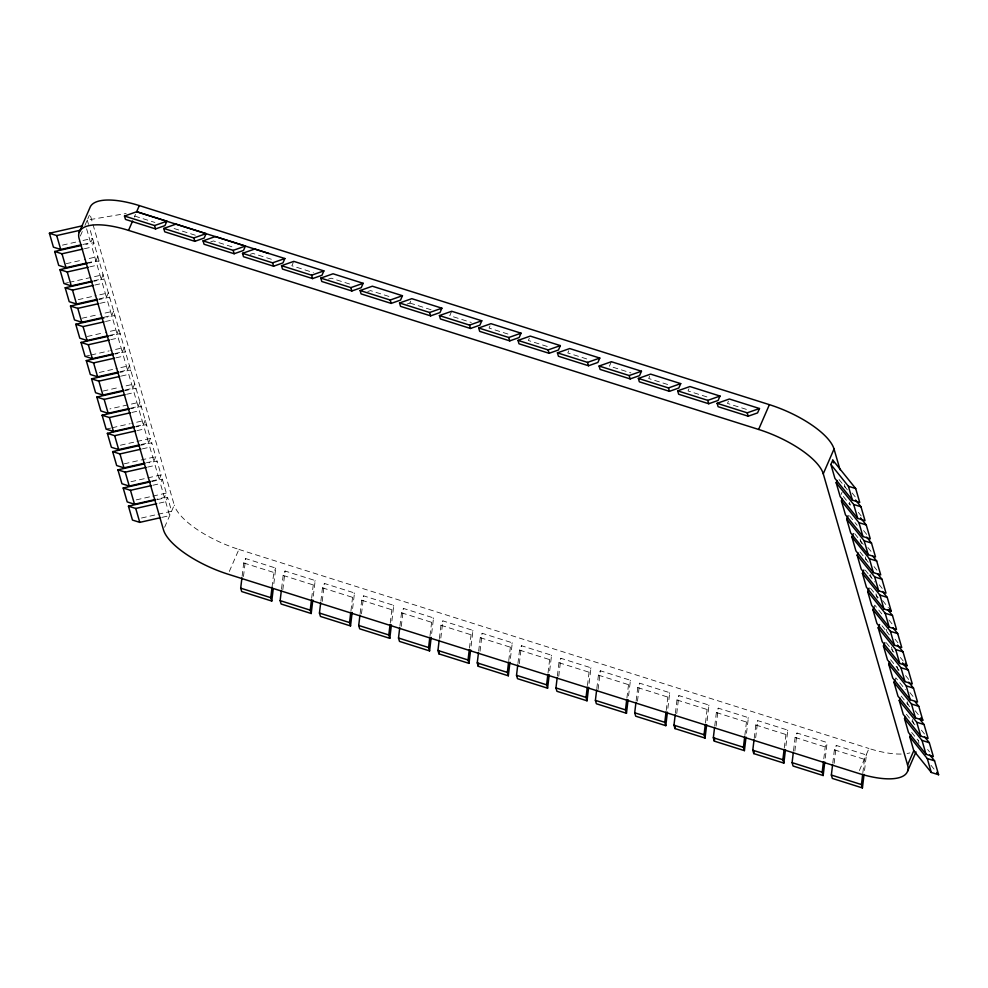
<?xml version="1.0" encoding="UTF-8"?>
<svg xmlns="http://www.w3.org/2000/svg" width="988" height="988" viewBox="0 0 988 988"><rect width="100%" height="100%" fill="white"/><g stroke="black" fill="none" stroke-linecap="round" stroke-linejoin="round"><path stroke-width="0.74" stroke-dasharray="4.94 3.71" d="M242.122 576.3L243.715 562.962L245.629 558.566L275.726 568.075L273.565 586.057M243.468 576.547L245.629 558.566M272.033 587.292L273.812 572.472L275.726 568.075M281.555 588.762L283.161 575.424L285.075 571.027L315.172 580.536L313.011 598.53M282.827 589.7L285.075 571.027M311.652 598.271L313.258 584.933L315.172 580.536M320.878 601.186L322.471 587.848L324.385 583.451L354.482 592.961L352.321 610.942M322.224 601.433L324.385 583.451M350.975 610.695L352.568 597.345L354.482 592.961M360.138 613.585L361.731 600.247L363.646 595.85L393.743 605.36L391.581 623.354M361.485 613.844L363.646 595.85M390.235 623.095L391.828 609.757L393.743 605.36M399.918 626.157L401.523 612.807L403.437 608.423L433.534 617.92L431.373 635.914M401.276 626.404L403.437 608.423M430.015 635.667L431.62 622.317L433.534 617.92M439.364 638.619L440.969 625.268L442.883 620.884L472.968 630.393L470.819 648.375M440.821 638.063L442.883 620.884M469.461 648.128L471.066 634.778L472.968 630.393M478.674 651.043L480.279 637.692L482.193 633.296L512.29 642.805L510.129 660.799M480.032 651.29L482.193 633.296M508.771 660.552L510.376 647.202L512.29 642.805M517.947 663.442L519.54 650.104L521.454 645.707L551.551 655.217L549.39 673.199M519.293 663.689L521.454 645.707M548.031 672.952L549.637 659.601L551.551 655.217M557.368 676.051L558.973 662.701L560.888 658.304L590.985 667.814L588.823 685.808M558.726 676.298L560.888 658.304M587.465 685.561L589.07 672.211L590.985 667.814M596.814 688.513L598.419 675.162L600.334 670.766L630.43 680.275L628.269 698.269M598.086 689.451L600.334 670.766M626.911 698.022L628.516 684.672L630.43 680.275M636.136 700.937L637.729 687.586L639.644 683.19L669.74 692.699L667.579 710.693M637.482 701.184L639.644 683.19M666.233 710.434L667.826 697.096L669.74 692.699M675.397 713.336L676.99 699.986L678.904 695.601L709.001 705.099L706.84 723.093M676.743 713.583L678.904 695.601M705.494 722.846L707.087 709.495L709.001 705.099M714.756 725.896L716.362 712.546L718.276 708.161L748.373 717.659L746.212 735.652M716.115 726.143L718.276 708.161M744.853 735.405L746.459 722.055L748.373 717.659M754.202 738.357L755.808 725.007L757.722 720.623L787.807 730.132L785.658 748.114M755.659 737.801L757.722 720.623M784.299 747.867L785.905 734.516L787.807 730.132M793.512 750.781L795.118 737.431L797.032 733.034L827.129 742.544L824.968 760.538M794.871 751.028L797.032 733.034M823.794 758.809L825.215 746.94L827.129 742.544M832.773 763.181L834.378 749.843L836.293 745.446L866.39 754.956L864.228 772.937M834.131 763.428L836.293 745.446M862.87 772.69L864.475 759.352L866.39 754.956M80.312 236.046L82.634 230.723M84.956 225.388L87.265 220.065L126.168 213.507M87.796 218.842L89.402 215.149M83.165 244.407L90.637 242.715L92.551 238.318L79.015 241.381M86.956 262.969L95.922 260.943L91.896 247.037L93.811 242.64L85.833 244.444M95.922 260.943L97.837 256.547L84.289 259.609M93.712 280.79L101.184 279.11L97.157 265.204L99.072 260.807L88.537 263.191M101.184 279.11L103.098 274.713L69.987 282.198M98.961 298.932L106.432 297.252L102.406 283.346L104.32 278.949L93.786 281.333M134.331 217.064L135.48 214.396M106.432 297.252L108.347 292.856L94.799 295.918M104.246 317.185L111.718 315.505L107.692 301.599L109.606 297.203L99.072 299.586M111.718 315.505L113.632 311.109L100.097 314.172M109.532 335.414L117.004 333.722L112.978 319.816L114.88 315.431L106.914 317.234M117.004 333.722L118.918 329.337L105.37 332.4M114.793 353.581L122.265 351.889L118.239 337.982L120.141 333.586L109.619 335.969M122.265 351.889L124.179 347.504L110.631 350.555M120.042 371.723L127.514 370.031L123.488 356.125L125.402 351.728L114.867 354.112M127.514 370.031L129.428 365.646L115.88 368.697M125.328 389.976L132.8 388.284L128.773 374.378L130.688 369.981L120.153 372.365M132.8 388.284L134.714 383.9L121.178 386.95M130.614 408.205L138.085 406.513L134.059 392.606L135.961 388.21L125.031 390.68M138.085 406.513L140 402.116L109.903 408.921M135.875 426.371L143.346 424.679L139.32 410.773L141.222 406.377L130.7 408.76M143.346 424.679L145.261 420.283L131.713 423.346M141.123 444.514L148.595 442.822L144.569 428.916L146.483 424.519L135.949 426.902M148.595 442.822L150.509 438.425L89.328 227.191M146.409 462.767L153.881 461.075L149.855 447.169L151.769 442.772L141.235 445.156M153.881 461.075L155.795 456.678L151.769 442.772M151.683 480.995L159.167 479.304L155.141 465.397L157.043 461.001L149.077 462.804M159.167 479.304L161.081 474.907L157.043 461.001M162.205 517.304L169.677 515.613L160.402 483.564L162.304 479.168L151.769 481.551M162.304 479.168L166.342 493.074L164.428 497.47L156.944 499.162M157.03 499.693L167.565 497.31L165.651 501.706L158.179 503.398M164.613 527.271L174.258 505.078L89.933 213.927M293.3 262.475L291.868 265.772L313.369 272.565M229.315 571.459L238.898 549.427A61.985 22.008 23.5 0 1 174.258 505.078M407.217 304.008L409.884 303.057L410.847 300.871M451.689 311.269L449.775 315.666L471.276 322.459M489.999 325.867L489.035 328.065L510.537 334.858M529.309 338.291L528.345 340.49L548.414 346.825M568.755 350.752L567.791 352.951L587.86 359.286M611.362 361.719L609.448 366.116L630.949 372.908M649.659 376.317L648.708 378.515L670.21 385.308M688.982 388.741L688.019 390.939L709.52 397.732M728.428 401.202L727.464 403.4L748.966 410.193M841.146 494.432L842.109 492.246M873.861 607.373L874.812 605.175L882.445 614.659M894.906 680.065L895.869 677.867L905.416 689.723M859.399 770.529L868.983 748.496A61.985 22.008 23.5 0 0 902.106 754.017M210.74 241.887L213.42 240.949L234.909 247.741M250.186 254.348L252.854 253.41L274.355 260.202M328.448 279.122L331.128 278.184L352.63 284.976M367.771 291.546L370.438 290.596L391.94 297.388M62.454 245.123L77.509 241.727M84.412 248.729L91.896 247.037M66.233 263.685L82.782 259.943M89.673 266.884L97.157 265.204M63.973 283.556L68.481 282.531M94.934 285.026L102.406 283.346M78.25 299.66L93.304 296.252M100.22 303.279L107.692 301.599M82.029 318.247L98.59 314.505M105.494 321.508L112.978 319.816M87.315 336.476L103.864 332.734M110.755 339.674L118.239 337.982M85.054 356.347L89.562 355.322M91.069 354.988L109.125 350.901M116.016 357.817L123.488 356.125M99.331 372.451L114.386 369.043M121.302 376.07L128.773 374.378M103.11 391.038L119.672 387.296M126.575 394.298L134.059 392.606M131.836 412.465L139.32 410.773M106.136 429.138L110.644 428.113M112.15 427.767L130.206 423.691M137.097 430.607L144.569 428.916M120.413 445.23L135.467 441.834M136.962 441.488L150.509 438.425M142.383 448.861L149.855 447.169M124.192 463.829L155.795 456.678M147.657 467.089L155.141 465.397M130.984 481.712L161.081 474.907M152.918 485.256L160.402 483.564M136.245 499.879L151.288 496.482M152.794 496.137L166.342 493.074M141.494 518.021L156.549 514.625M158.043 514.279L171.591 511.216L167.565 497.31M134.837 216.113L154.906 222.461M174.098 228.524L195.599 235.317M409.884 303.057L431.386 309.849M238.898 549.427L868.983 748.496M243.715 562.962L273.812 572.472M283.161 575.424L313.258 584.933M322.471 587.848L352.568 597.345M361.731 600.247L391.828 609.757M401.523 612.807L431.62 622.317M440.969 625.268L471.066 634.778M480.279 637.692L510.376 647.202M519.54 650.104L549.637 659.601M558.973 662.701L589.07 672.211M598.419 675.162L628.516 684.672M637.729 687.586L667.826 697.096M676.99 699.986L707.087 709.495M716.362 712.546L746.459 722.055M755.808 725.007L785.905 734.516M795.118 737.431L825.215 746.94M834.378 749.843L864.475 759.352M852.101 492.975L856.868 498.903M839.01 479.489L847.334 489.813M858.337 512.389L861.203 515.946M843.344 496.495L850.026 504.794M863.598 530.556L867.415 535.298M849.544 515.822L857.189 525.307M867.896 547.513L871.712 552.255M854.744 533.742L863.327 544.413M874.034 566.618L876.899 570.175M859.992 551.946L863.734 556.59M865.562 558.862L868.316 562.271M879.32 584.847L882.185 588.403M865.278 570.138L868.143 573.695M869.094 574.88L874.825 581.994M882.667 600.642L888.397 607.756M870.527 588.28L878.171 597.765M888.879 619.97L892.695 624.712M895.066 639.236L897.931 642.78M881.963 625.725L889.348 634.889M900.352 657.452L903.217 661.009M886.31 642.756L893.942 652.228M905.613 675.619L909.429 680.361M890.608 659.712L899.204 670.37M909.911 692.576L913.727 697.318M915.172 710.743L918.988 715.473M901.142 696.095L910.393 707.581M921.396 730.144L925.225 734.887M906.404 714.262L914.999 724.92M927.621 749.497L929.523 751.868M911.665 732.404L918.346 740.691M930.968 765.268L934.784 770.01M844.308 484.478L845.16 487.442M849.445 502.213L850.298 505.177M860.153 539.164L861.437 543.598M865.278 556.899L866.143 559.863M870.416 574.633L871.28 577.597M875.986 593.85L877.27 598.283M886.261 629.319L887.113 632.271M891.398 647.054L892.683 651.487M896.956 666.27L898.24 670.704M907.231 701.739L908.083 704.691M912.369 719.474L913.653 723.908M87.265 220.065L88.525 224.412M86.611 228.808L90.637 242.715M909.923 752.881A61.985 22.008 23.5 0 1 907.058 753.511M918.358 740.16A61.985 22.008 23.5 0 1 918.865 743.445"/><path stroke-width="1.48" d="M273.207 589.058L271.762 601.05L241.677 591.54L240.689 588.169L241.937 577.782M271.762 601.05L270.786 597.678L272.033 587.292M312.826 600.025L311.208 613.511L281.111 604.001L280.135 600.63L281.382 590.244M311.208 613.511L310.232 610.139L311.479 599.753M352.148 612.449L350.53 625.935L320.433 616.426L319.445 613.054L320.692 602.668M350.53 625.935L349.542 622.551L350.789 612.177M391.409 624.848L389.791 638.334L359.694 628.825L358.718 625.453L359.953 615.079M389.791 638.334L388.803 634.963L390.05 624.577M431.188 637.408L429.57 650.907L399.473 641.397L398.497 638.013L399.745 627.639M429.57 650.907L428.594 647.523L429.842 637.149M470.634 649.869L469.016 663.368L438.919 653.858L437.943 650.475L439.191 640.101M438.919 653.858L439.228 651.29M469.016 663.368L468.04 659.984L469.288 649.61M509.944 662.293L508.326 675.792L478.229 666.283L477.253 662.899L478.501 652.525M478.229 666.283L478.6 663.281M508.326 675.792L507.35 672.408L508.598 662.034M549.217 674.705L547.587 688.191L517.502 678.682L516.514 675.31L517.761 664.924M547.587 688.191L546.611 684.808L547.858 674.434M588.638 687.302L587.02 700.801L556.923 691.291L555.948 687.907L557.195 677.533M587.02 700.801L586.045 697.417L587.292 687.043M628.084 699.763L626.466 713.262L596.369 703.752L595.394 700.369L596.641 689.995M626.466 713.262L625.49 709.878L626.738 699.504M667.406 712.187L665.789 725.674L635.692 716.177L634.704 712.793L635.951 702.419M665.789 725.674L664.8 722.302L666.048 711.928M706.667 724.587L705.049 738.085L674.952 728.576L673.964 725.192L675.212 714.818M674.952 728.576L675.31 725.575M705.049 738.085L704.061 734.702L705.309 724.328M746.026 737.147L744.409 750.645L714.312 741.136L713.336 737.752L714.583 727.378M714.312 741.136L714.67 738.135M744.409 750.645L743.433 747.261L744.68 736.887M785.472 749.62L783.855 763.106L753.758 753.597L752.782 750.213L754.029 739.839M753.758 753.597L754.066 751.028M783.855 763.106L782.879 759.723L784.126 749.349M824.782 762.032L823.165 775.531L793.068 766.021L792.092 762.637L793.339 752.263M823.165 775.531L822.189 772.147L823.436 761.773M864.043 774.444L862.425 787.93L832.328 778.421L831.353 775.049L832.6 764.663M862.425 787.93L861.45 784.558L862.697 774.172M79.126 232.501L89.908 207.715A61.985 22.008 23.5 0 1 139.32 205.59L769.405 404.66A61.985 22.008 23.5 0 1 834.033 449.009L840.035 469.708M910.701 734.603L909.75 736.801L913.777 750.707L907.577 764.959A61.985 22.008 23.5 0 1 858.202 773.283L228.117 574.213A61.985 22.008 23.5 0 1 163.489 529.864L79.163 238.713A61.985 22.008 23.5 0 1 128.539 230.377L132.59 221.053M139.32 205.59L136.64 211.728L268.785 253.484M166.849 221.238L164.934 225.622L155.561 228.92L125.476 219.41L124.488 216.039L136.752 211.728L166.849 221.238L154.585 225.548L124.488 216.039M206.109 233.637L204.195 238.034L194.834 241.331L164.737 231.822L163.749 228.438L176.012 224.128L206.109 233.637L193.846 237.947L163.749 228.438M245.419 246.061L243.505 250.458L234.144 253.743L204.047 244.246L203.071 240.862L215.322 236.552L245.419 246.061L233.168 250.372L203.071 240.862M284.865 258.523L282.951 262.919L273.59 266.217L243.493 256.707L242.517 253.323L254.768 249.013L284.865 258.523L272.602 262.833L242.517 253.323M323.879 270.885L321.964 275.282L312.591 278.579L282.494 269.069L281.518 265.698L293.782 261.375L323.879 270.885L311.615 275.207L281.518 265.698M363.139 283.297L361.225 287.693L351.864 290.978L321.767 281.481L320.779 278.097L333.042 273.787L363.139 283.297L350.876 287.607L320.779 278.097M402.449 295.708L400.535 300.105L391.174 303.402L361.077 293.893L360.101 290.521L372.353 286.211L402.449 295.708L390.198 300.031L360.101 290.521M441.895 308.182L439.981 312.566L430.62 315.864L400.523 306.354L399.547 302.983L411.798 298.672L441.895 308.182L429.632 312.492L399.547 302.983M481.786 320.779L479.872 325.176L470.498 328.473L440.401 318.963L439.425 315.58L451.689 311.269L481.786 320.779L469.522 325.089L439.425 315.58M521.047 333.178L519.132 337.575L509.759 340.872L479.674 331.363L478.686 327.991L490.95 323.669L521.047 333.178L508.783 337.501L478.686 327.991M560.357 345.602L558.442 349.999L549.081 353.296L518.984 343.787L518.008 340.403L530.26 336.093L560.357 345.602L548.105 349.913L518.008 340.403M599.802 358.064L597.888 362.46L588.527 365.758L558.43 356.248L557.442 352.864L569.706 348.554L599.802 358.064L587.539 362.374L557.442 352.864M641.459 371.229L639.545 375.625L630.171 378.91L600.074 369.413L599.099 366.029L611.362 361.719L641.459 371.229L629.195 375.539L599.099 366.029M680.72 383.628L678.805 388.025L669.432 391.322L639.335 381.813L638.359 378.429L650.623 374.119L680.72 383.628L668.456 387.938L638.359 378.429M720.03 396.052L718.115 400.449L708.742 403.746L678.657 394.237L677.669 390.853L689.933 386.543L720.03 396.052L707.766 400.362L677.669 390.853M759.476 408.513L757.561 412.91L748.188 416.207L718.091 406.698L717.115 403.314L729.379 399.004L759.476 408.513L747.212 412.823L717.115 403.314M907.577 764.959L823.263 473.808A61.985 22.008 23.5 0 0 758.623 429.447L769.405 404.66M823.263 473.808L834.033 449.009M830.883 464.496L832.798 460.112L855.707 488.554L859.733 502.46L852.422 500.15L834.922 478.414L830.883 464.496L848.396 486.244L852.422 500.15M855.571 500.052L860.993 506.782L865.019 520.688L857.708 518.379L840.195 496.631L836.169 482.724L837.12 480.526M860.523 517.836L866.254 524.949L870.28 538.855L862.969 536.546L845.456 514.797L841.43 500.891L842.381 498.693M866.735 537.163L871.502 543.091L875.529 556.997L868.217 554.688L850.705 532.94L846.679 519.033L848.112 515.736M872.873 556.269L876.689 561.011L880.728 574.917L873.417 572.608L855.904 550.859L851.878 536.953L853.311 533.656M877.468 573.645L881.975 579.24L886.001 593.146L878.69 590.836L861.178 569.088L857.152 555.182L858.103 552.984M882.457 591.479L887.236 597.394L891.262 611.3L883.951 608.991L866.439 587.255L862.413 573.349L863.845 570.051M887.718 609.621L892.485 615.536L896.511 629.442L889.2 627.133L871.7 605.397L867.662 591.491L869.094 588.193M892.954 627.689L897.721 633.617L901.748 647.523L894.436 645.213L876.936 623.477L872.898 609.571L873.861 607.373M897.586 645.115L903.007 651.845L907.033 665.751L899.722 663.442L882.21 641.706L878.184 627.8L879.616 624.502M902.538 662.899L908.268 670.012L912.295 683.918L904.983 681.609L887.471 659.873L883.445 645.967L884.878 642.669M908.75 682.226L913.517 688.154L917.543 702.06L910.232 699.751L892.72 678.015L888.694 664.109L889.657 661.911M914.962 701.566L918.778 706.309L922.804 720.215L915.493 717.905L897.981 696.17L893.955 682.263L894.906 680.065M919.556 718.943L924.052 724.537L928.09 738.444L920.779 736.134L903.267 714.398L899.241 700.492L900.192 698.294M924.546 736.776L929.313 742.704L933.351 756.61L926.04 754.301L908.528 732.565L904.502 718.659L905.453 716.461M907.614 771.159L916 751.88M81.671 244.74L60.737 249.47L53.426 247.161L49.4 233.254L82.51 225.77M49.4 233.254L56.711 235.564L80.633 230.155M86.956 262.969L66.023 267.699L58.712 265.389L54.673 251.483L81.399 245.444M54.673 251.483L61.985 253.793L82.918 249.062M92.217 281.135L71.284 285.865L63.973 283.556L59.935 269.65L87.03 263.524M59.935 269.65L67.246 271.959L88.179 267.229M97.466 299.278L76.533 304.008L69.222 301.698L65.196 287.792L92.279 281.666M65.196 287.792L72.507 290.102L93.44 285.371M102.752 317.531L81.819 322.261L74.508 319.951L70.481 306.045L97.565 299.92M70.481 306.045L77.793 308.355L98.726 303.625M108.025 335.759L87.092 340.49L79.793 338.18L75.755 324.274L103.95 317.901M75.755 324.274L83.066 326.583L103.999 321.853M113.287 353.926L92.353 358.656L85.054 356.347L81.016 342.441L108.112 336.315M81.016 342.441L88.327 344.75L109.26 340.02M118.548 372.068L97.614 376.799L90.303 374.489L86.277 360.583L113.361 354.457M86.277 360.583L93.588 362.892L114.522 358.162M123.833 390.322L102.9 395.052L95.589 392.742L91.563 378.836L118.646 372.711M91.563 378.836L98.874 381.146L119.807 376.416M129.107 408.538L108.174 413.28L100.875 410.971L96.836 397.065L123.562 391.013M96.836 397.065L104.148 399.374L125.081 394.632M134.368 426.705L113.435 431.447L106.136 429.138L102.097 415.219L129.193 409.106M102.097 415.219L109.409 417.541L130.342 412.799M139.629 444.847L118.696 449.589L111.385 447.28L107.359 433.361L134.442 427.248M107.359 433.361L114.67 435.683L135.603 430.941M144.915 463.1L123.982 467.843L116.67 465.533L112.644 451.615L139.728 445.502M112.644 451.615L119.956 453.937L140.889 449.194M150.188 481.329L129.255 486.059L121.944 483.75L117.918 469.843L144.643 463.804M117.918 469.843L125.229 472.153L146.162 467.423M155.449 499.496L134.516 504.226L127.205 501.916L123.179 488.01L150.275 481.885M123.179 488.01L130.49 490.32L151.423 485.59M160.711 517.638L139.777 522.368L132.466 520.059L128.44 506.152L155.524 500.027M128.44 506.152L135.751 508.462L156.684 503.732M128.539 230.377L758.623 429.447M848.396 486.244L855.707 488.554M836.169 482.724L853.681 504.473L860.993 506.782M841.43 500.891L858.943 522.64L866.254 524.949M846.679 519.033L864.191 540.782L871.502 543.091M851.878 536.953L869.378 558.702L876.689 561.011M857.152 555.182L874.664 576.918L881.975 579.24M862.413 573.349L879.925 595.085L887.236 597.394M867.662 591.491L885.174 613.227L892.485 615.536M872.898 609.571L890.41 631.307L897.721 633.617M878.184 627.8L895.696 649.536L903.007 651.845M883.445 645.967L900.957 667.703L908.268 670.012M888.694 664.109L906.206 685.845L913.517 688.154M893.955 682.263L911.467 703.999L918.778 706.309M899.241 700.492L916.74 722.228L924.052 724.537M904.502 718.659L922.002 740.395L929.313 742.704M909.75 736.801L927.263 758.537L934.574 760.846L938.6 774.753L931.289 772.443L913.777 750.707M240.689 588.169L270.786 597.678M280.135 600.63L310.232 610.139M319.445 613.054L349.542 622.551M358.718 625.453L388.803 634.963M398.497 638.013L428.594 647.523M437.943 650.475L468.04 659.984M477.253 662.899L507.35 672.408M516.514 675.31L546.611 684.808M555.948 687.907L586.045 697.417M595.394 700.369L625.49 709.878M634.704 712.793L664.8 722.302M673.964 725.192L704.061 734.702M713.336 737.752L743.433 747.261M752.782 750.213L782.879 759.723M792.092 762.637L822.189 772.147M831.353 775.049L861.45 784.558M889.348 608.941L891.262 611.3M905.119 663.38L907.033 665.751M920.902 717.844L922.804 720.215M929.794 754.918L934.574 760.846M936.686 772.381L938.6 774.753M853.681 504.473L857.708 518.379M858.943 522.64L862.969 536.546M864.191 540.782L868.217 554.688M869.378 558.702L873.417 572.608M874.664 576.918L878.69 590.836M879.925 595.085L883.951 608.991M885.174 613.227L889.2 627.133M890.41 631.307L894.436 645.213M895.696 649.536L899.722 663.442M900.957 667.703L904.983 681.609M906.206 685.845L910.232 699.751M911.467 703.999L915.493 717.905M916.74 722.228L920.779 736.134M922.002 740.395L926.04 754.301M927.263 758.537L931.289 772.443M832.798 460.112L833.6 462.89M747.212 412.823L748.188 416.207M707.766 400.362L708.742 403.746M668.456 387.938L669.432 391.322M629.195 375.539L630.171 378.91M587.539 362.374L588.527 365.758M548.105 349.913L549.081 353.296M508.783 337.501L509.759 340.872M469.522 325.089L470.498 328.473M429.632 312.492L430.62 315.864M390.198 300.031L391.174 303.402M350.876 287.607L351.864 290.978M311.615 275.207L312.591 278.579M272.602 262.833L273.59 266.217M233.168 250.372L234.144 253.743M193.846 237.947L194.834 241.331M154.585 225.548L155.561 228.92M56.711 235.564L60.737 249.47M61.985 253.793L66.023 267.699M67.246 271.959L71.284 285.865M72.507 290.102L76.533 304.008M77.793 308.355L81.819 322.261M83.066 326.583L87.092 340.49M88.327 344.75L92.353 358.656M93.588 362.892L97.614 376.799M98.874 381.146L102.9 395.052M104.148 399.374L108.174 413.28M109.409 417.541L113.435 431.447M114.67 435.683L118.696 449.589M119.956 453.937L123.982 467.843M125.229 472.153L129.255 486.059M130.49 490.32L134.516 504.226M135.751 508.462L139.777 522.368"/></g></svg>
